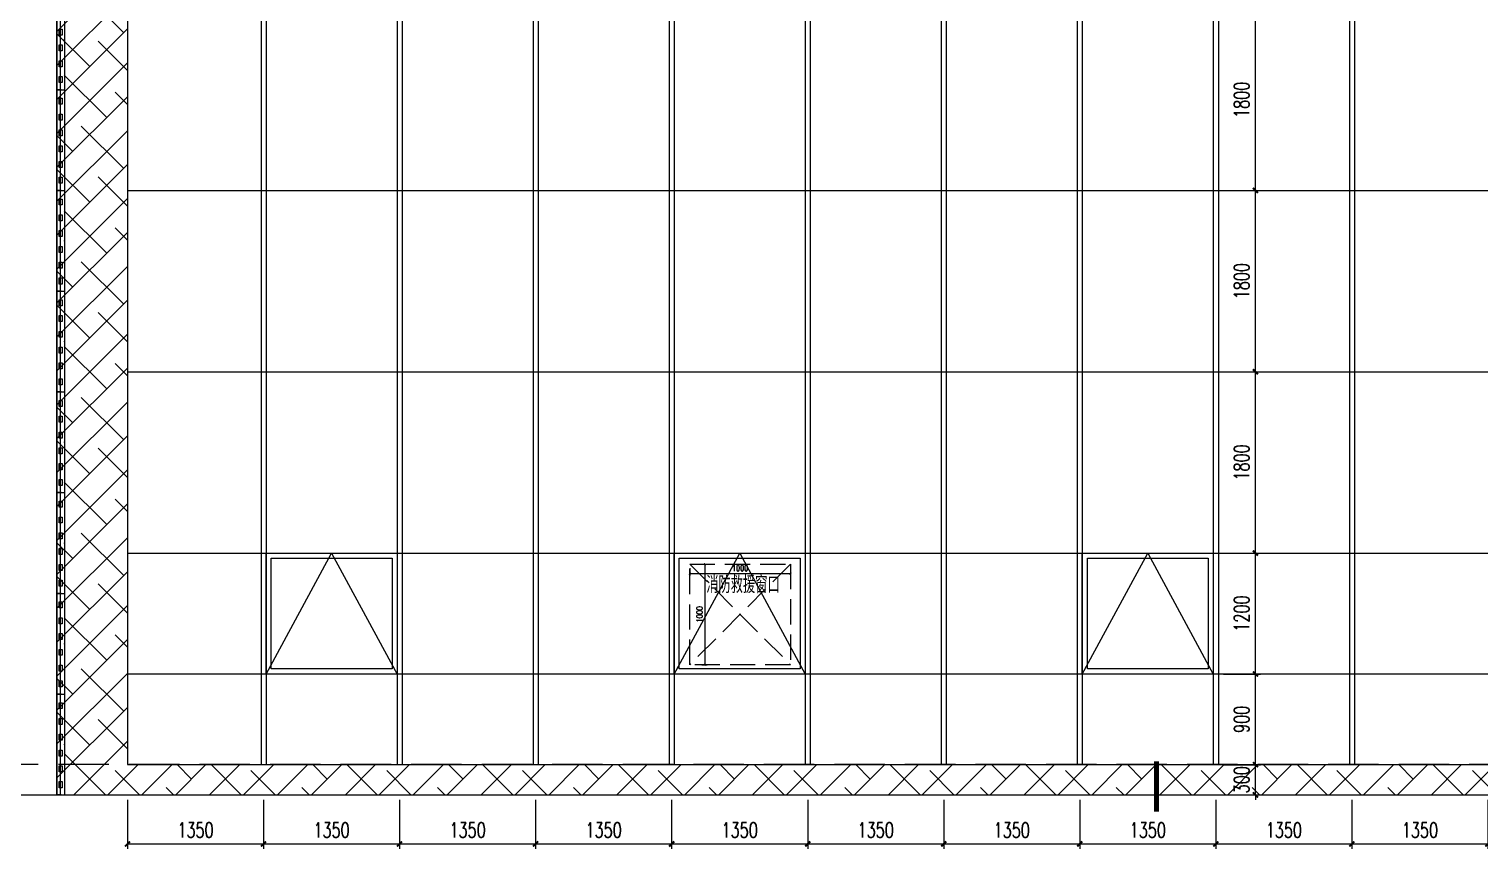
# Model space of a CAD drawing. Extents: x -2377130 to 293730, y -2 to 754590.
# Drawn here: x -2126734 to -2112336, y 516400 to 524540 of the extents above; entities that cross this region are included whole.
import ezdxf
from ezdxf.enums import TextEntityAlignment as Align

# ---------------------------------------------------------------- set-up
doc = ezdxf.new("R2010")
doc.units = 0
doc.header["$LTSCALE"] = 1000
doc.header["$MEASUREMENT"] = 0
for name, pattern in [('__DASH', [0.35, 0.25, -0.1]), ('DASH', [0.35, 0.25, -0.1]), ('DOTE', [2.42, 2, -0.2, 0.02, -0.2])]:
    doc.linetypes.add(name, pattern=pattern)
doc.layers.get('Defpoints').update_dxf_attribs({"color": 210})
for name, color, linetype in [('A-AXIS-DOTE', 14, 'DOTE'), ('A-AXIS-DP', 126, 'Continuous'), ('A-AXIS-SYMB', 3, 'Continuous'), ('A-HATCH-2', 251, 'Continuous'), ('A-LIN-V', 9, 'Continuous'), ('A-SFCE', 30, 'Continuous'), ('A-WINDOW', 140, 'Continuous'), ('AS-WALL', 40, 'Continuous'), ('DIM-照明', 3, 'Continuous'), ('EQUIP-照明', 3, 'Continuous'), ('PUB_DIM', 3, 'Continuous'), ('建-文字', 7, 'Continuous')]:
    doc.layers.add(name, color=color, linetype=linetype)
doc.layers.add('A-WALL-HATCH', color=8, linetype='Continuous', lineweight=13)
doc.styles.add('_TCH_DIM_T3', font='SIMPLEX', dxfattribs={"width": 0.705882, "bigfont": 'GBCBIG'})
doc.styles.add('_TEL_DIM', font='SIMPLEX', dxfattribs={"width": 0.8, "height": 3.5, "bigfont": 'HZTXT'})
doc.styles.add('A-STANDARD', font='SIMPLEX', dxfattribs={"bigfont": 'GBCBIG'})
doc.dimstyles.new('_TCH_ARCH&&20', dxfattribs={"dimtxt": 59.5, "dimasz": 20, "dimexe": 20, "dimexo": 20, "dimgap": 25.25, "dimtad": 1, "dimdec": 0, "dimzin": 0, "dimdsep": 46, "dimtxsty": '_TCH_DIM_T3', "dimblk": 'ARCHTICK', "dimcen": 0.09, "dimclrt": 7, "dimazin": 2, "dimtfac": 1, "dimtdec": 0, "dimtix": 1, "dimtmove": 2, "dimatfit": 3, "dimfxl": 0, "dimtolj": 1, "dimtzin": 0, "dimarcsym": 0})
doc.dimstyles.new('_TCH_ARCH&&50', dxfattribs={"dimtxt": 148.75, "dimasz": 50, "dimexe": 50, "dimexo": 50, "dimgap": 63.125, "dimtad": 1, "dimdec": 0, "dimzin": 0, "dimdsep": 46, "dimtxsty": '_TCH_DIM_T3', "dimblk": 'ARCHTICK', "dimcen": 0.09, "dimclrt": 7, "dimazin": 2, "dimtfac": 1, "dimtdec": 0, "dimtix": 1, "dimtmove": 2, "dimatfit": 3, "dimfxl": 0, "dimtolj": 1, "dimtzin": 0, "dimarcsym": 0})
pattern_1 = [(45, (0, 0), (-168.379802, 168.379802), []), (135, (0, 0), (-505.139407, 168.379802), [595.3125, -357.1875])]

# ---------------------------------------------------------------- blocks, each defined once
blk = doc.blocks.new('34543')
at = {"layer": 'A-WINDOW', "color": 8}
for p, q in [((-2029402, 531687), (-2029402, 517237)), ((-2029352, 531687), (-2029352, 517237))]:
    blk.add_line(p, q, dxfattribs=at)
blk = doc.blocks.new('w42343')
at = {"layer": 'A-WINDOW', "color": 8}
blk.add_lwpolyline([(-2124382, 518137), (-2123732, 519337), (-2123082, 518137)], dxfattribs=at)
for points in [[(-2124382, 519337), (-2123082, 519337), (-2123082, 518137), (-2124382, 518137)], [(-2124332, 519287), (-2123132, 519287), (-2123132, 518187), (-2124332, 518187)]]:
    blk.add_lwpolyline(points, close=True, dxfattribs=at)
blk = doc.blocks.new('_ArchTick')
at = {"color": 0, "linetype": 'ByBlock', "const_width": 0.4}
blk.add_lwpolyline([(-0.5, -0.5), (0.5, 0.5)], dxfattribs=at)
blk = doc.blocks.new('*D596')
at = {"layer": 'Defpoints', "color": 0}
for p in [(74222, -10680), (75222, -10680), (75222, -10754)]:
    blk.add_point(p, dxfattribs=at)
at = {"layer": 'PUB_DIM', "color": 0, "lineweight": -2}
for p, q in [((74222, -10700), (74222, -10774)), ((74222, -10754), (75222, -10754)), ((75222, -10700), (75222, -10774))]:
    blk.add_line(p, q, dxfattribs=at)
at = {"layer": 'PUB_DIM', "color": 0, "lineweight": -2, "xscale": 20, "yscale": 20, "zscale": 20, "rotation": 180}
blk.add_blockref('_ArchTick', (74222, -10754), dxfattribs=at)
at = {"layer": 'PUB_DIM', "color": 0, "lineweight": -2, "xscale": 20, "yscale": 20, "zscale": 20}
blk.add_blockref('_ArchTick', (75222, -10754), dxfattribs=at)
at = {"layer": 'PUB_DIM', "color": 7, "insert": (74722, -10699), "char_height": 59.5, "attachment_point": 5, "style": '_TCH_DIM_T3'}
blk.add_mtext('\\A1;1000', dxfattribs=at)
blk = doc.blocks.new('*D597')
at = {"layer": 'Defpoints', "color": 0}
for p in [(74323, -10659), (74374, -10659), (74323, -11659)]:
    blk.add_point(p, dxfattribs=at)
at = {"layer": 'PUB_DIM', "color": 0, "lineweight": -2}
for p, q in [((74343, -10659), (74394, -10659)), ((74374, -11659), (74374, -10659)), ((74343, -11659), (74394, -11659))]:
    blk.add_line(p, q, dxfattribs=at)
at = {"layer": 'PUB_DIM', "color": 0, "lineweight": -2, "xscale": 20, "yscale": 20, "zscale": 20}
for p, rotation in [((74374, -10659), 90), ((74374, -11659), 270)]:
    blk.add_blockref('_ArchTick', p, dxfattribs=dict(at, rotation=rotation))
at = {"layer": 'PUB_DIM', "color": 7, "insert": (74319, -11159), "char_height": 59.5, "attachment_point": 5, "rotation": 90, "style": '_TCH_DIM_T3'}
blk.add_mtext('\\A1;1000', dxfattribs=at)
blk = doc.blocks.new('*D535')
at = {"layer": 'A-AXIS-DP', "color": 0, "lineweight": -2}
for p, q in [((-2114882, 517237), (-2114514, 517237)), ((-2114564, 517237), (-2114564, 517287)), ((-2114564, 516937), (-2114564, 517237)), ((-2114882, 516937), (-2114514, 516937)), ((-2114564, 516937), (-2114564, 516887))]:
    blk.add_line(p, q, dxfattribs=at)
at = {"layer": 'Defpoints', "color": 0}
for p in [(-2114932, 517237), (-2114564, 517237), (-2114932, 516937)]:
    blk.add_point(p, dxfattribs=at)
at = {"layer": 'A-AXIS-DP', "color": 0, "lineweight": -2, "xscale": 50, "yscale": 50, "zscale": 50}
for p, rotation in [((-2114564, 517237), 270), ((-2114564, 516937), 90)]:
    blk.add_blockref('_ArchTick', p, dxfattribs=dict(at, rotation=rotation))
at = {"layer": 'A-AXIS-DP', "color": 7, "insert": (-2114701, 517087), "char_height": 148.8, "attachment_point": 5, "rotation": 90, "style": '_TCH_DIM_T3'}
blk.add_mtext('\\A1;300', dxfattribs=at)
blk = doc.blocks.new('*D534')
at = {"layer": 'A-AXIS-DP', "color": 0, "lineweight": -2}
for p, q in [((-2114882, 518137), (-2114514, 518137)), ((-2114564, 517237), (-2114564, 518137)), ((-2114882, 517237), (-2114514, 517237))]:
    blk.add_line(p, q, dxfattribs=at)
at = {"layer": 'Defpoints', "color": 0}
for p in [(-2114932, 518137), (-2114564, 518137), (-2114932, 517237)]:
    blk.add_point(p, dxfattribs=at)
at = {"layer": 'A-AXIS-DP', "color": 0, "lineweight": -2, "xscale": 50, "yscale": 50, "zscale": 50}
for p, rotation in [((-2114564, 518137), 90), ((-2114564, 517237), 270)]:
    blk.add_blockref('_ArchTick', p, dxfattribs=dict(at, rotation=rotation))
at = {"layer": 'A-AXIS-DP', "color": 7, "insert": (-2114701, 517687), "char_height": 148.8, "attachment_point": 5, "rotation": 90, "style": '_TCH_DIM_T3'}
blk.add_mtext('\\A1;900', dxfattribs=at)
blk = doc.blocks.new('*D533')
at = {"layer": 'A-AXIS-DP', "color": 0, "lineweight": -2}
for p, q in [((-2114882, 519337), (-2114514, 519337)), ((-2114564, 518137), (-2114564, 519337)), ((-2114882, 518137), (-2114514, 518137))]:
    blk.add_line(p, q, dxfattribs=at)
at = {"layer": 'Defpoints', "color": 0}
for p in [(-2114932, 519337), (-2114564, 519337), (-2114932, 518137)]:
    blk.add_point(p, dxfattribs=at)
at = {"layer": 'A-AXIS-DP', "color": 0, "lineweight": -2, "xscale": 50, "yscale": 50, "zscale": 50}
for p, rotation in [((-2114564, 519337), 90), ((-2114564, 518137), 270)]:
    blk.add_blockref('_ArchTick', p, dxfattribs=dict(at, rotation=rotation))
at = {"layer": 'A-AXIS-DP', "color": 7, "insert": (-2114701, 518737), "char_height": 148.8, "attachment_point": 5, "rotation": 90, "style": '_TCH_DIM_T3'}
blk.add_mtext('\\A1;1200', dxfattribs=at)
blk = doc.blocks.new('*D532')
at = {"layer": 'A-AXIS-DP', "color": 0, "lineweight": -2}
for p, q in [((-2114882, 521137), (-2114514, 521137)), ((-2114564, 519337), (-2114564, 521137)), ((-2114882, 519337), (-2114514, 519337))]:
    blk.add_line(p, q, dxfattribs=at)
at = {"layer": 'Defpoints', "color": 0}
for p in [(-2114932, 521137), (-2114564, 521137), (-2114932, 519337)]:
    blk.add_point(p, dxfattribs=at)
at = {"layer": 'A-AXIS-DP', "color": 0, "lineweight": -2, "xscale": 50, "yscale": 50, "zscale": 50}
for p, rotation in [((-2114564, 521137), 90), ((-2114564, 519337), 270)]:
    blk.add_blockref('_ArchTick', p, dxfattribs=dict(at, rotation=rotation))
at = {"layer": 'A-AXIS-DP', "color": 7, "insert": (-2114701, 520237), "char_height": 148.8, "attachment_point": 5, "rotation": 90, "style": '_TCH_DIM_T3'}
blk.add_mtext('\\A1;1800', dxfattribs=at)
blk = doc.blocks.new('*D531')
at = {"layer": 'A-AXIS-DP', "color": 0, "lineweight": -2}
for p, q in [((-2114882, 522937), (-2114514, 522937)), ((-2114564, 521137), (-2114564, 522937)), ((-2114882, 521137), (-2114514, 521137))]:
    blk.add_line(p, q, dxfattribs=at)
at = {"layer": 'Defpoints', "color": 0}
for p in [(-2114932, 522937), (-2114564, 522937), (-2114932, 521137)]:
    blk.add_point(p, dxfattribs=at)
at = {"layer": 'A-AXIS-DP', "color": 0, "lineweight": -2, "xscale": 50, "yscale": 50, "zscale": 50}
for p, rotation in [((-2114564, 522937), 90), ((-2114564, 521137), 270)]:
    blk.add_blockref('_ArchTick', p, dxfattribs=dict(at, rotation=rotation))
at = {"layer": 'A-AXIS-DP', "color": 7, "insert": (-2114701, 522037), "char_height": 148.8, "attachment_point": 5, "rotation": 90, "style": '_TCH_DIM_T3'}
blk.add_mtext('\\A1;1800', dxfattribs=at)
blk = doc.blocks.new('*D530')
at = {"layer": 'A-AXIS-DP', "color": 0, "lineweight": -2}
for p, q in [((-2114882, 524737), (-2114514, 524737)), ((-2114564, 522937), (-2114564, 524737)), ((-2114882, 522937), (-2114514, 522937))]:
    blk.add_line(p, q, dxfattribs=at)
at = {"layer": 'Defpoints', "color": 0}
for p in [(-2114932, 524737), (-2114564, 524737), (-2114932, 522937)]:
    blk.add_point(p, dxfattribs=at)
at = {"layer": 'A-AXIS-DP', "color": 0, "lineweight": -2, "xscale": 50, "yscale": 50, "zscale": 50}
for p, rotation in [((-2114564, 524737), 90), ((-2114564, 522937), 270)]:
    blk.add_blockref('_ArchTick', p, dxfattribs=dict(at, rotation=rotation))
at = {"layer": 'A-AXIS-DP', "color": 7, "insert": (-2114701, 523837), "char_height": 148.8, "attachment_point": 5, "rotation": 90, "style": '_TCH_DIM_T3'}
blk.add_mtext('\\A1;1800', dxfattribs=at)
blk = doc.blocks.new('*D509')
at = {"layer": 'A-AXIS-DP', "color": 0, "lineweight": -2}
for p, q in [((-2117657, 516887), (-2117657, 516400)), ((-2116307, 516887), (-2116307, 516400)), ((-2117657, 516450), (-2116307, 516450))]:
    blk.add_line(p, q, dxfattribs=at)
at = {"layer": 'Defpoints', "color": 0}
for p in [(-2117657, 516937), (-2116307, 516937), (-2116307, 516450)]:
    blk.add_point(p, dxfattribs=at)
at = {"layer": 'A-AXIS-DP', "color": 0, "lineweight": -2, "xscale": 50, "yscale": 50, "zscale": 50, "rotation": 180}
blk.add_blockref('_ArchTick', (-2117657, 516450), dxfattribs=at)
at = {"layer": 'A-AXIS-DP', "color": 0, "lineweight": -2, "xscale": 50, "yscale": 50, "zscale": 50}
blk.add_blockref('_ArchTick', (-2116307, 516450), dxfattribs=at)
at = {"layer": 'A-AXIS-DP', "color": 7, "insert": (-2116982, 516587), "char_height": 148.8, "attachment_point": 5, "style": '_TCH_DIM_T3'}
blk.add_mtext('\\A1;1350', dxfattribs=at)
blk = doc.blocks.new('*D508')
at = {"layer": 'A-AXIS-DP', "color": 0, "lineweight": -2}
for p, q in [((-2116307, 516887), (-2116307, 516400)), ((-2114957, 516887), (-2114957, 516400)), ((-2116307, 516450), (-2114957, 516450))]:
    blk.add_line(p, q, dxfattribs=at)
at = {"layer": 'Defpoints', "color": 0}
for p in [(-2116307, 516937), (-2114957, 516937), (-2114957, 516450)]:
    blk.add_point(p, dxfattribs=at)
at = {"layer": 'A-AXIS-DP', "color": 0, "lineweight": -2, "xscale": 50, "yscale": 50, "zscale": 50, "rotation": 180}
blk.add_blockref('_ArchTick', (-2116307, 516450), dxfattribs=at)
at = {"layer": 'A-AXIS-DP', "color": 0, "lineweight": -2, "xscale": 50, "yscale": 50, "zscale": 50}
blk.add_blockref('_ArchTick', (-2114957, 516450), dxfattribs=at)
at = {"layer": 'A-AXIS-DP', "color": 7, "insert": (-2115632, 516587), "char_height": 148.8, "attachment_point": 5, "style": '_TCH_DIM_T3'}
blk.add_mtext('\\A1;1350', dxfattribs=at)
blk = doc.blocks.new('*D507')
at = {"layer": 'A-AXIS-DP', "color": 0, "lineweight": -2}
for p, q in [((-2114957, 516887), (-2114957, 516400)), ((-2113607, 516887), (-2113607, 516400)), ((-2114957, 516450), (-2113607, 516450))]:
    blk.add_line(p, q, dxfattribs=at)
at = {"layer": 'Defpoints', "color": 0}
for p in [(-2114957, 516937), (-2113607, 516937), (-2113607, 516450)]:
    blk.add_point(p, dxfattribs=at)
at = {"layer": 'A-AXIS-DP', "color": 0, "lineweight": -2, "xscale": 50, "yscale": 50, "zscale": 50, "rotation": 180}
blk.add_blockref('_ArchTick', (-2114957, 516450), dxfattribs=at)
at = {"layer": 'A-AXIS-DP', "color": 0, "lineweight": -2, "xscale": 50, "yscale": 50, "zscale": 50}
blk.add_blockref('_ArchTick', (-2113607, 516450), dxfattribs=at)
at = {"layer": 'A-AXIS-DP', "color": 7, "insert": (-2114282, 516587), "char_height": 148.8, "attachment_point": 5, "style": '_TCH_DIM_T3'}
blk.add_mtext('\\A1;1350', dxfattribs=at)
blk = doc.blocks.new('*D506')
at = {"layer": 'A-AXIS-DP', "color": 0, "lineweight": -2}
for p, q in [((-2113607, 516887), (-2113607, 516400)), ((-2112257, 516887), (-2112257, 516400)), ((-2113607, 516450), (-2112257, 516450))]:
    blk.add_line(p, q, dxfattribs=at)
at = {"layer": 'Defpoints', "color": 0}
for p in [(-2113607, 516937), (-2112257, 516937), (-2112257, 516450)]:
    blk.add_point(p, dxfattribs=at)
at = {"layer": 'A-AXIS-DP', "color": 0, "lineweight": -2, "xscale": 50, "yscale": 50, "zscale": 50, "rotation": 180}
blk.add_blockref('_ArchTick', (-2113607, 516450), dxfattribs=at)
at = {"layer": 'A-AXIS-DP', "color": 0, "lineweight": -2, "xscale": 50, "yscale": 50, "zscale": 50}
blk.add_blockref('_ArchTick', (-2112257, 516450), dxfattribs=at)
at = {"layer": 'A-AXIS-DP', "color": 7, "insert": (-2112932, 516587), "char_height": 148.8, "attachment_point": 5, "style": '_TCH_DIM_T3'}
blk.add_mtext('\\A1;1350', dxfattribs=at)
blk = doc.blocks.new('*D503')
at = {"layer": 'A-AXIS-DP', "color": 0, "lineweight": -2}
for p, q in [((-2125757, 516887), (-2125757, 516400)), ((-2124407, 516887), (-2124407, 516400)), ((-2125757, 516450), (-2124407, 516450))]:
    blk.add_line(p, q, dxfattribs=at)
at = {"layer": 'Defpoints', "color": 0}
for p in [(-2125757, 516937), (-2124407, 516937), (-2124407, 516450)]:
    blk.add_point(p, dxfattribs=at)
at = {"layer": 'A-AXIS-DP', "color": 0, "lineweight": -2, "xscale": 50, "yscale": 50, "zscale": 50, "rotation": 180}
blk.add_blockref('_ArchTick', (-2125757, 516450), dxfattribs=at)
at = {"layer": 'A-AXIS-DP', "color": 0, "lineweight": -2, "xscale": 50, "yscale": 50, "zscale": 50}
blk.add_blockref('_ArchTick', (-2124407, 516450), dxfattribs=at)
at = {"layer": 'A-AXIS-DP', "color": 7, "insert": (-2125082, 516588), "char_height": 148.8, "attachment_point": 5, "style": '_TCH_DIM_T3'}
blk.add_mtext('\\A1;1350', dxfattribs=at)
blk = doc.blocks.new('*D502')
at = {"layer": 'A-AXIS-DP', "color": 0, "lineweight": -2}
for p, q in [((-2124407, 516887), (-2124407, 516400)), ((-2123057, 516887), (-2123057, 516400)), ((-2124407, 516450), (-2123057, 516450))]:
    blk.add_line(p, q, dxfattribs=at)
at = {"layer": 'Defpoints', "color": 0}
for p in [(-2124407, 516937), (-2123057, 516937), (-2123057, 516450)]:
    blk.add_point(p, dxfattribs=at)
at = {"layer": 'A-AXIS-DP', "color": 0, "lineweight": -2, "xscale": 50, "yscale": 50, "zscale": 50, "rotation": 180}
blk.add_blockref('_ArchTick', (-2124407, 516450), dxfattribs=at)
at = {"layer": 'A-AXIS-DP', "color": 0, "lineweight": -2, "xscale": 50, "yscale": 50, "zscale": 50}
blk.add_blockref('_ArchTick', (-2123057, 516450), dxfattribs=at)
at = {"layer": 'A-AXIS-DP', "color": 7, "insert": (-2123732, 516588), "char_height": 148.8, "attachment_point": 5, "style": '_TCH_DIM_T3'}
blk.add_mtext('\\A1;1350', dxfattribs=at)
blk = doc.blocks.new('*D501')
at = {"layer": 'A-AXIS-DP', "color": 0, "lineweight": -2}
for p, q in [((-2123057, 516887), (-2123057, 516400)), ((-2121707, 516887), (-2121707, 516400)), ((-2123057, 516450), (-2121707, 516450))]:
    blk.add_line(p, q, dxfattribs=at)
at = {"layer": 'Defpoints', "color": 0}
for p in [(-2123057, 516937), (-2121707, 516937), (-2121707, 516450)]:
    blk.add_point(p, dxfattribs=at)
at = {"layer": 'A-AXIS-DP', "color": 0, "lineweight": -2, "xscale": 50, "yscale": 50, "zscale": 50, "rotation": 180}
blk.add_blockref('_ArchTick', (-2123057, 516450), dxfattribs=at)
at = {"layer": 'A-AXIS-DP', "color": 0, "lineweight": -2, "xscale": 50, "yscale": 50, "zscale": 50}
blk.add_blockref('_ArchTick', (-2121707, 516450), dxfattribs=at)
at = {"layer": 'A-AXIS-DP', "color": 7, "insert": (-2122382, 516588), "char_height": 148.8, "attachment_point": 5, "style": '_TCH_DIM_T3'}
blk.add_mtext('\\A1;1350', dxfattribs=at)
blk = doc.blocks.new('*D500')
at = {"layer": 'A-AXIS-DP', "color": 0, "lineweight": -2}
for p, q in [((-2121707, 516887), (-2121707, 516400)), ((-2120357, 516887), (-2120357, 516400)), ((-2121707, 516450), (-2120357, 516450))]:
    blk.add_line(p, q, dxfattribs=at)
at = {"layer": 'Defpoints', "color": 0}
for p in [(-2121707, 516937), (-2120357, 516937), (-2120357, 516450)]:
    blk.add_point(p, dxfattribs=at)
at = {"layer": 'A-AXIS-DP', "color": 0, "lineweight": -2, "xscale": 50, "yscale": 50, "zscale": 50, "rotation": 180}
blk.add_blockref('_ArchTick', (-2121707, 516450), dxfattribs=at)
at = {"layer": 'A-AXIS-DP', "color": 0, "lineweight": -2, "xscale": 50, "yscale": 50, "zscale": 50}
blk.add_blockref('_ArchTick', (-2120357, 516450), dxfattribs=at)
at = {"layer": 'A-AXIS-DP', "color": 7, "insert": (-2121032, 516588), "char_height": 148.8, "attachment_point": 5, "style": '_TCH_DIM_T3'}
blk.add_mtext('\\A1;1350', dxfattribs=at)
blk = doc.blocks.new('*D499')
at = {"layer": 'A-AXIS-DP', "color": 0, "lineweight": -2}
for p, q in [((-2120357, 516887), (-2120357, 516400)), ((-2119007, 516887), (-2119007, 516400)), ((-2120357, 516450), (-2119007, 516450))]:
    blk.add_line(p, q, dxfattribs=at)
at = {"layer": 'Defpoints', "color": 0}
for p in [(-2120357, 516937), (-2119007, 516937), (-2119007, 516450)]:
    blk.add_point(p, dxfattribs=at)
at = {"layer": 'A-AXIS-DP', "color": 0, "lineweight": -2, "xscale": 50, "yscale": 50, "zscale": 50, "rotation": 180}
blk.add_blockref('_ArchTick', (-2120357, 516450), dxfattribs=at)
at = {"layer": 'A-AXIS-DP', "color": 0, "lineweight": -2, "xscale": 50, "yscale": 50, "zscale": 50}
blk.add_blockref('_ArchTick', (-2119007, 516450), dxfattribs=at)
at = {"layer": 'A-AXIS-DP', "color": 7, "insert": (-2119682, 516588), "char_height": 148.8, "attachment_point": 5, "style": '_TCH_DIM_T3'}
blk.add_mtext('\\A1;1350', dxfattribs=at)
blk = doc.blocks.new('*D498')
at = {"layer": 'A-AXIS-DP', "color": 0, "lineweight": -2}
for p, q in [((-2119007, 516887), (-2119007, 516400)), ((-2117657, 516887), (-2117657, 516400)), ((-2119007, 516450), (-2117657, 516450))]:
    blk.add_line(p, q, dxfattribs=at)
at = {"layer": 'Defpoints', "color": 0}
for p in [(-2119007, 516937), (-2117657, 516937), (-2117657, 516450)]:
    blk.add_point(p, dxfattribs=at)
at = {"layer": 'A-AXIS-DP', "color": 0, "lineweight": -2, "xscale": 50, "yscale": 50, "zscale": 50, "rotation": 180}
blk.add_blockref('_ArchTick', (-2119007, 516450), dxfattribs=at)
at = {"layer": 'A-AXIS-DP', "color": 0, "lineweight": -2, "xscale": 50, "yscale": 50, "zscale": 50}
blk.add_blockref('_ArchTick', (-2117657, 516450), dxfattribs=at)
at = {"layer": 'A-AXIS-DP', "color": 7, "insert": (-2118332, 516588), "char_height": 148.8, "attachment_point": 5, "style": '_TCH_DIM_T3'}
blk.add_mtext('\\A1;1350', dxfattribs=at)
blk = doc.blocks.new('12ZA')
at = {"color": 3}
for p, q in [((11454727, 202786), (11455727, 202786)), ((11454727, 202712), (11454727, 202786)), ((11454727, 202712), (11454727, 202737)), ((11454812, 202763), (11454871, 202763)), ((11454812, 202734), (11454812, 202763)), ((11454871, 202734), (11454812, 202734)), ((11454871, 202763), (11454871, 202734)), ((11454969, 202763), (11455028, 202763)), ((11454969, 202734), (11454969, 202763)), ((11455028, 202734), (11454969, 202734)), ((11455028, 202763), (11455028, 202734)), ((11455126, 202763), (11455185, 202763)), ((11455126, 202734), (11455126, 202763)), ((11455185, 202734), (11455126, 202734)), ((11455185, 202763), (11455185, 202734)), ((11455283, 202763), (11455342, 202763)), ((11455283, 202734), (11455283, 202763)), ((11455342, 202734), (11455283, 202734)), ((11455342, 202763), (11455342, 202734)), ((11455439, 202763), (11455499, 202763)), ((11455439, 202734), (11455439, 202763)), ((11455499, 202734), (11455439, 202734)), ((11455499, 202763), (11455499, 202734)), ((11455596, 202763), (11455656, 202763)), ((11455596, 202734), (11455596, 202763)), ((11455656, 202734), (11455596, 202734)), ((11455656, 202763), (11455656, 202734)), ((11455727, 202712), (11455727, 202786)), ((11455727, 202737), (11455727, 202712)), ((11455727, 202712), (11454727, 202712))]:
    blk.add_line(p, q, dxfattribs=at)
for p in [(11454727, 202749), (11454727, 202749), (11454727, 202749), (11455227, 202786), (11455227, 202786), (11455227, 202786), (11455727, 202749), (11455727, 202749), (11455727, 202749), (11455727, 202749), (11455727, 202749), (11455227, 202712), (11455227, 202712), (11455227, 202712)]:
    blk.add_point(p, dxfattribs=at)
at = {"color": 3, "style": '_TEL_DIM', "flags": 1}
for tag in ['REMARK', 'A']:
    blk.add_attdef(tag, text='', height=0.01, dxfattribs=at).set_placement((11455227, 202712), align=Align.MIDDLE_CENTER)
blk = doc.blocks.new('$equip_U$00000141(SEELE-PC)')
at = {"color": 8}
for p in [(-1, 0), (0, 0.074), (0, -0.074), (1, -0.024)]:
    blk.add_point(p, dxfattribs=at)
at = {"color": 8, "xscale": 0.002, "yscale": 0.002, "zscale": 0.002}
blk.add_blockref('12ZA', (-22910.454, -405.497), dxfattribs=at)
at = {"color": 7, "style": '_TEL_DIM', "flags": 1}
for tag in ['A', 'REMARK']:
    blk.add_attdef(tag, text='', height=0.00002, dxfattribs=at).set_placement((0, 0), align=Align.MIDDLE_CENTER)
blk = doc.blocks.new('$equip_U$00000080(LAPTOP-0UNQ9FSO)')
at = {"color": 4}
blk.add_blockref('$equip_U$00000141(SEELE-PC)', (1, 0.074), dxfattribs=at)
at = {"color": 7, "style": '_TEL_DIM', "flags": 1}
for tag in ['A', 'REMARK']:
    blk.add_attdef(tag, text='', height=0.00002, dxfattribs=at).set_placement((0, 0), align=Align.MIDDLE_CENTER)
blk = doc.blocks.new('紧急救援窗口')
at = {"layer": 'A-LIN-V', "color": 8, "linetype": 'DASH'}
blk.add_lwpolyline([(74221.8, -10659.1), (75221.8, -10659.1), (75221.8, -11659.1), (74221.8, -11659.1)], close=True, dxfattribs=at)
for points in [[(74221.8, -10659.1), (75221.8, -11659.1)], [(75221.8, -10659.1), (74221.8, -11659.1)]]:
    blk.add_lwpolyline(points, dxfattribs=at)
at = {"layer": '建-文字', "color": 8, "style": 'A-STANDARD'}
blk.add_text('消防救援窗口', height=168.79, dxfattribs=at).set_placement((74385.5, -10947.8))
at = {"layer": 'PUB_DIM', "color": 8}
for p1, p2, distance, picture, middle in [((74323, -11659.1), (74323, -10659.1), -51.4, '*D597', (74319.4, -11159.1)), ((74221.8, -10680.5), (75221.8, -10680.5), -73.3, '*D596', (74721.8, -10698.8))]:
    dim = blk.add_aligned_dim(p1=p1, p2=p2, distance=distance, dimstyle='_TCH_ARCH&&20', dxfattribs=at)
    dim.commit()
    dim.dimension.update_dxf_attribs({"geometry": picture, "text_midpoint": middle})

msp = doc.modelspace()

# ---------------------------------------------------------------- hatches: boundary and pattern name
at = {"layer": 'A-HATCH-2'}
h = msp.add_hatch(dxfattribs=at)
h.set_pattern_fill('ANSI38', color=8, scale=150)
h.set_pattern_definition(pattern_1)
h.paths.add_polyline_path([(-2125756.9, 516937.5), (-2126456.9, 516937.5), (-2126456.9, 531687.5), (-2125756.9, 531687.5)])
h = msp.add_hatch(dxfattribs=at)
h.set_pattern_fill('ANSI38', color=8, scale=150)
h.set_pattern_definition(pattern_1)
h.paths.add_polyline_path([(-2125756.9, 517237.5), (-2093356.9, 517237.5), (-2093356.9, 516937.5), (-2125756.9, 516937.5)])

# ---------------------------------------------------------------- linework, layer by layer
at = {"layer": 'A-AXIS-DOTE', "color": 8, "linetype": '__DASH', "ltscale": 2}
msp.add_line((-2028641.9, 517237.5), (-2131130, 517237.5), dxfattribs=at)
at = {"layer": 'A-AXIS-SYMB', "color": 8, "const_width": 50}
msp.add_lwpolyline([(-2115547, 516770), (-2115547, 517270)], dxfattribs=at)
at = {"layer": 'A-HATCH-2', "color": 8}
for p, q in [((-2125756.9, 522937.5), (-2093356.9, 522937.5)), ((-2125756.9, 521137.5), (-2093356.9, 521137.5)), ((-2125756.9, 519337.5), (-2093356.9, 519337.5)), ((-2125756.9, 518137.5), (-2093356.9, 518137.5)), ((-2125756.9, 517237.5), (-2093356.9, 517237.5))]:
    msp.add_line(p, q, dxfattribs=at)
at = {"layer": 'A-LIN-V', "color": 8}
for p, q in [((-2126456.9, 531737.5), (-2126456.9, 516937.5)), ((-2125756.9, 531687.5), (-2125756.9, 517237.5)), ((-2125756.9, 517237.5), (-2093356.9, 517237.5))]:
    msp.add_line(p, q, dxfattribs=at)
at = {"layer": 'AS-WALL', "color": 8}
msp.add_line((-2130660, 516937.5), (-2027960, 516937.5), dxfattribs=at)
at = {"layer": 'DIM-照明', "color": 6}
msp.add_lwpolyline([(-2126420, 516937.5), (-2126420, 531702.7)], dxfattribs=at)

# ---------------------------------------------------------------- block references
at = {"layer": 'A-LIN-V', "color": 8}
for p in [(-95030, 0), (-93680, 0), (-92330, 0), (-90980, 0), (-89630, 0), (-88280, 0), (-86930, 0), (-85580, 0), (-84230, 0)]:
    msp.add_blockref('34543', p, dxfattribs=at)
at = {"layer": 'A-SFCE', "color": 8}
msp.add_blockref('紧急救援窗口', (-2194399.5, 529887.8), dxfattribs=at)
at = {"layer": 'A-WALL-HATCH', "color": 8}
for p in [(0, 0), (4050, 0), (8100, 0)]:
    msp.add_blockref('w42343', p, dxfattribs=at)
at = {"layer": 'EQUIP-照明', "color": 8, "xscale": 500, "yscale": 500, "zscale": 500, "rotation": 270}
for p in [(-2126456.9, 524937.5), (-2126456.9, 523937.5), (-2126456.9, 522937.5), (-2126456.9, 521937.5), (-2126456.9, 520937.5), (-2126456.9, 519937.5), (-2126456.9, 518937.5), (-2126456.9, 517937.5)]:
    msp.add_blockref('$equip_U$00000080(LAPTOP-0UNQ9FSO)', p, dxfattribs=at)

# ---------------------------------------------------------------- dimensions: what is measured, and where the dimension line sits
at = {"layer": 'A-AXIS-DP', "color": 8}
for p1, p2, distance, picture, middle in [((-2114931.9, 522937.5), (-2114931.9, 524737.5), -368, '*D530', (-2114701.4, 523837.5)), ((-2114931.9, 521137.5), (-2114931.9, 522937.5), -368, '*D531', (-2114701.4, 522037.5)), ((-2114931.9, 519337.5), (-2114931.9, 521137.5), -368, '*D532', (-2114701.4, 520237.5)), ((-2114931.9, 518137.5), (-2114931.9, 519337.5), -368, '*D533', (-2114701.4, 518737.5)), ((-2114931.9, 517237.5), (-2114931.9, 518137.5), -368, '*D534', (-2114701.4, 517687.5)), ((-2114931.9, 516937.5), (-2114931.9, 517237.5), -368, '*D535', (-2114701.4, 517087.5)), ((-2125756.9, 516937.5), (-2124406.9, 516937.5), -487.5, '*D503', (-2125081.9, 516587.5)), ((-2124406.9, 516937.5), (-2123056.9, 516937.5), -487.5, '*D502', (-2123731.9, 516587.5)), ((-2123056.9, 516937.5), (-2121706.9, 516937.5), -487.5, '*D501', (-2122381.9, 516587.5)), ((-2121706.9, 516937.5), (-2120356.9, 516937.5), -487.5, '*D500', (-2121031.9, 516587.5)), ((-2120356.9, 516937.5), (-2119006.9, 516937.5), -487.5, '*D499', (-2119681.9, 516587.5)), ((-2119006.9, 516937.5), (-2117656.9, 516937.5), -487.5, '*D498', (-2118331.9, 516587.5)), ((-2117656.9, 516937.5), (-2116306.9, 516937.5), -487.5, '*D509', (-2116981.9, 516587.5)), ((-2116306.9, 516937.5), (-2114956.9, 516937.5), -487.5, '*D508', (-2115631.9, 516587.5)), ((-2114956.9, 516937.5), (-2113606.9, 516937.5), -487.5, '*D507', (-2114281.9, 516587.5)), ((-2113606.9, 516937.5), (-2112256.9, 516937.5), -487.5, '*D506', (-2112931.9, 516587.5))]:
    dim = msp.add_aligned_dim(p1=p1, p2=p2, distance=distance, dimstyle='_TCH_ARCH&&50', dxfattribs=at)
    dim.commit()
    dim.dimension.update_dxf_attribs({"geometry": picture, "text_midpoint": middle})

doc.saveas('drawing.dxf')
